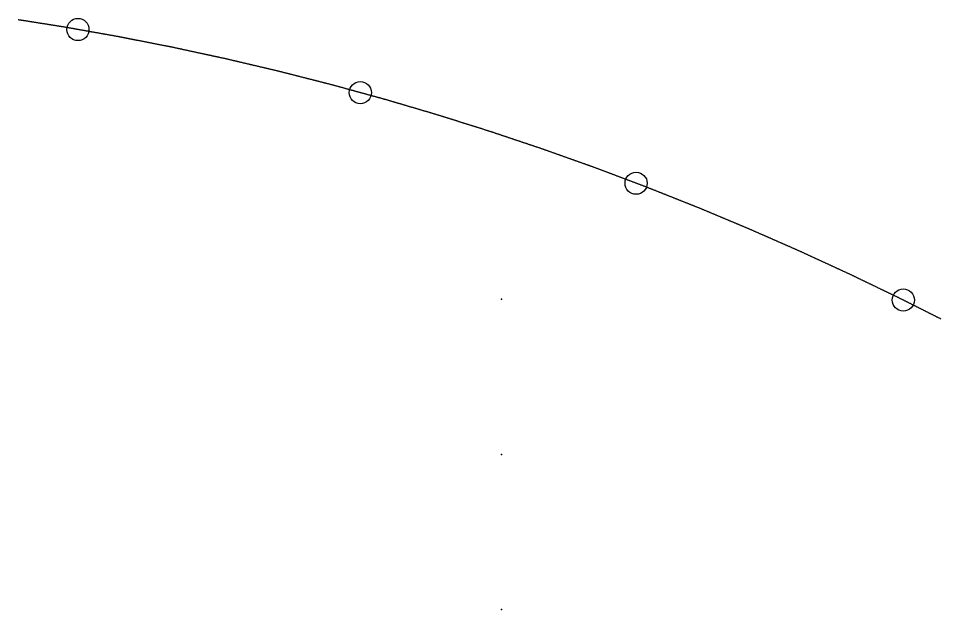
# Model space of a CAD drawing. Extents: x 1 to 322, y 1 to 270.
# Drawn here: x 161.85 to 182.64, y 23.79 to 37.12 of the extents above; entities that cross this region are included whole.
import ezdxf

# ---------------------------------------------------------------- set-up
doc = ezdxf.new("R2010")
doc.units = 0
doc.layers.get('0').update_dxf_attribs({"linetype": 'CONTINUOUS'})
doc.layers.add('DRILLING', color=3, linetype='CONTINUOUS')
doc.layers.add('RIB_INDICATION', color=1, linetype='CONTINUOUS')

# ---------------------------------------------------------------- blocks, each defined once
blk = doc.blocks.new('*U138')
at = {"layer": 'DRILLING'}
blk.add_point((0, 0), dxfattribs=at)
blk = doc.blocks.new('*U139')
at = {"layer": 'DRILLING', "color": 0, "linetype": 'BYBLOCK'}
for p in [(0, 0), (3.5, 0), (7, 0)]:
    blk.add_blockref('*U138', p, dxfattribs=at)

msp = doc.modelspace()

# ---------------------------------------------------------------- linework, layer by layer
msp.add_polyline3d([(182.649, 30.336, 0), (182.637, 30.3419, 0), (182.625, 30.3478, 0), (182.613, 30.3537, 0), (182.602, 30.3596, 0), (182.59, 30.3655, 0), (182.578, 30.3715, 0), (182.566, 30.3774, 0), (182.555, 30.3833, 0), (182.543, 30.3892, 0), (182.531, 30.3951, 0), (182.52, 30.401, 0), (182.508, 30.4069, 0), (182.496, 30.4129, 0), (182.484, 30.4188, 0), (182.473, 30.4247, 0), (182.461, 30.4306, 0), (182.449, 30.4365, 0), (182.437, 30.4424, 0), (182.426, 30.4483, 0), (182.414, 30.4543, 0), (182.402, 30.4602, 0), (182.39, 30.4661, 0), (182.379, 30.472, 0), (182.367, 30.4779, 0), (182.355, 30.4838, 0), (182.344, 30.4897, 0), (182.332, 30.4957, 0), (182.32, 30.5016, 0), (182.308, 30.5075, 0), (182.297, 30.5134, 0), (182.285, 30.5193, 0), (182.273, 30.5252, 0), (182.261, 30.5311, 0), (182.25, 30.5371, 0), (182.238, 30.543, 0), (182.226, 30.5489, 0), (182.214, 30.5548, 0), (182.203, 30.5607, 0), (182.191, 30.5666, 0), (182.179, 30.5726, 0), (182.168, 30.5785, 0), (182.156, 30.5844, 0), (182.144, 30.5903, 0), (182.132, 30.5962, 0), (182.121, 30.6021, 0), (182.109, 30.608, 0), (182.097, 30.614, 0), (182.085, 30.6199, 0), (182.074, 30.6258, 0), (182.062, 30.6317, 0), (182.05, 30.6376, 0), (182.039, 30.6435, 0), (182.027, 30.6494, 0), (182.015, 30.6554, 0), (182.003, 30.6613, 0), (181.992, 30.6672, 0), (181.98, 30.6731, 0), (181.968, 30.679, 0), (181.956, 30.6849, 0), (181.945, 30.6908, 0), (181.933, 30.6968, 0), (181.921, 30.7027, 0), (181.909, 30.7086, 0), (181.898, 30.7145, 0), (181.886, 30.7204, 0), (181.874, 30.7263, 0), (181.863, 30.7322, 0), (181.851, 30.7382, 0), (181.839, 30.7441, 0), (181.827, 30.75, 0), (181.816, 30.7559, 0), (181.804, 30.7618, 0), (181.792, 30.7677, 0), (181.78, 30.7737, 0), (181.769, 30.7796, 0), (181.757, 30.7855, 0), (181.745, 30.7912, 0), (181.733, 30.7968, 0), (181.722, 30.8025, 0), (181.71, 30.8082, 0), (181.698, 30.8139, 0), (181.686, 30.8196, 0), (181.674, 30.8253, 0), (181.663, 30.831, 0), (181.651, 30.8366, 0), (181.639, 30.8423, 0), (181.627, 30.848, 0), (181.616, 30.8537, 0), (181.604, 30.8594, 0), (181.592, 30.8651, 0), (181.58, 30.8707, 0), (181.568, 30.8764, 0), (181.557, 30.8821, 0), (181.545, 30.8878, 0), (181.533, 30.8935, 0), (181.521, 30.8992, 0), (181.51, 30.9048, 0), (181.498, 30.9105, 0), (181.486, 30.9162, 0), (181.474, 30.9219, 0), (181.462, 30.9276, 0), (181.451, 30.9333, 0), (181.439, 30.9389, 0), (181.427, 30.9446, 0), (181.415, 30.9503, 0), (181.403, 30.956, 0), (181.392, 30.9617, 0), (181.38, 30.9674, 0), (181.368, 30.9731, 0), (181.356, 30.9787, 0), (181.345, 30.9844, 0), (181.333, 30.9901, 0), (181.321, 30.9958, 0), (181.309, 31.0015, 0), (181.297, 31.0072, 0), (181.286, 31.0128, 0), (181.274, 31.0185, 0), (181.262, 31.0242, 0), (181.25, 31.0299, 0), (181.239, 31.0356, 0), (181.227, 31.0413, 0), (181.215, 31.0469, 0), (181.203, 31.0526, 0), (181.191, 31.0583, 0), (181.18, 31.064, 0), (181.168, 31.0697, 0), (181.156, 31.0754, 0), (181.144, 31.0811, 0), (181.132, 31.0867, 0), (181.121, 31.0924, 0), (181.109, 31.0981, 0), (181.097, 31.1038, 0), (181.085, 31.1095, 0), (181.074, 31.1152, 0), (181.062, 31.1208, 0), (181.05, 31.1265, 0), (181.038, 31.1322, 0), (181.026, 31.1379, 0), (181.015, 31.1436, 0), (181.003, 31.1493, 0), (180.991, 31.1549, 0), (180.979, 31.1606, 0), (180.968, 31.1663, 0), (180.956, 31.172, 0), (180.944, 31.1777, 0), (180.932, 31.1834, 0), (180.92, 31.189, 0), (180.909, 31.1947, 0), (180.897, 31.2004, 0), (180.885, 31.2061, 0), (180.873, 31.2118, 0), (180.861, 31.2175, 0), (180.85, 31.2232, 0), (180.838, 31.2288, 0), (180.826, 31.2345, 0), (180.814, 31.2402, 0), (180.803, 31.2459, 0), (180.791, 31.2516, 0), (180.779, 31.2573, 0), (180.767, 31.2629, 0), (180.755, 31.2686, 0), (180.744, 31.2743, 0), (180.732, 31.28, 0), (180.72, 31.2857, 0), (180.708, 31.2914, 0), (180.697, 31.297, 0), (180.685, 31.3027, 0), (180.673, 31.3084, 0), (180.661, 31.3141, 0), (180.649, 31.3198, 0), (180.638, 31.3255, 0), (180.626, 31.3312, 0), (180.614, 31.3368, 0), (180.602, 31.3423, 0), (180.59, 31.3477, 0), (180.579, 31.3532, 0), (180.567, 31.3586, 0), (180.555, 31.3641, 0), (180.543, 31.3695, 0), (180.531, 31.375, 0), (180.519, 31.3805, 0), (180.508, 31.3859, 0), (180.496, 31.3914, 0), (180.484, 31.3968, 0), (180.472, 31.4023, 0), (180.46, 31.4077, 0), (180.448, 31.4132, 0), (180.437, 31.4186, 0), (180.425, 31.4241, 0), (180.413, 31.4295, 0), (180.401, 31.435, 0), (180.389, 31.4404, 0), (180.377, 31.4459, 0), (180.366, 31.4513, 0), (180.354, 31.4568, 0), (180.342, 31.4623, 0), (180.33, 31.4677, 0), (180.318, 31.4732, 0), (180.306, 31.4786, 0), (180.295, 31.4841, 0), (180.283, 31.4895, 0), (180.271, 31.495, 0), (180.259, 31.5004, 0), (180.247, 31.5059, 0), (180.235, 31.5113, 0), (180.224, 31.5168, 0), (180.212, 31.5222, 0), (180.2, 31.5277, 0), (180.188, 31.5332, 0), (180.176, 31.5386, 0), (180.164, 31.5441, 0), (180.153, 31.5495, 0), (180.141, 31.555, 0), (180.129, 31.5604, 0), (180.117, 31.5659, 0), (180.105, 31.5713, 0), (180.093, 31.5768, 0), (180.082, 31.5822, 0), (180.07, 31.5877, 0), (180.058, 31.5931, 0), (180.046, 31.5986, 0), (180.034, 31.604, 0), (180.022, 31.6095, 0), (180.011, 31.615, 0), (179.999, 31.6204, 0), (179.987, 31.6259, 0), (179.975, 31.6313, 0), (179.963, 31.6368, 0), (179.951, 31.6422, 0), (179.94, 31.6477, 0), (179.928, 31.6531, 0), (179.916, 31.6586, 0), (179.904, 31.664, 0), (179.892, 31.6695, 0), (179.88, 31.6749, 0), (179.869, 31.6804, 0), (179.857, 31.6858, 0), (179.845, 31.6913, 0), (179.833, 31.6968, 0), (179.821, 31.7022, 0), (179.809, 31.7077, 0), (179.798, 31.7131, 0), (179.786, 31.7186, 0), (179.774, 31.724, 0), (179.762, 31.7295, 0), (179.75, 31.7349, 0), (179.738, 31.7404, 0), (179.727, 31.7458, 0), (179.715, 31.7513, 0), (179.703, 31.7567, 0), (179.691, 31.7622, 0), (179.679, 31.7677, 0), (179.667, 31.7731, 0), (179.656, 31.7786, 0), (179.644, 31.784, 0), (179.632, 31.7895, 0), (179.62, 31.7949, 0), (179.608, 31.8004, 0), (179.596, 31.8058, 0), (179.585, 31.8113, 0), (179.573, 31.8167, 0), (179.561, 31.8222, 0), (179.549, 31.8276, 0), (179.537, 31.8331, 0), (179.525, 31.8385, 0), (179.514, 31.844, 0), (179.502, 31.8495, 0), (179.49, 31.8549, 0), (179.478, 31.8604, 0), (179.466, 31.8658, 0), (179.454, 31.871, 0), (179.442, 31.8762, 0), (179.431, 31.8815, 0), (179.419, 31.8867, 0), (179.407, 31.8919, 0), (179.395, 31.8971, 0), (179.383, 31.9024, 0), (179.371, 31.9076, 0), (179.359, 31.9128, 0), (179.347, 31.918, 0), (179.336, 31.9232, 0), (179.324, 31.9285, 0), (179.312, 31.9337, 0), (179.3, 31.9389, 0), (179.288, 31.9441, 0), (179.276, 31.9494, 0), (179.264, 31.9546, 0), (179.252, 31.9598, 0), (179.24, 31.965, 0), (179.229, 31.9703, 0), (179.217, 31.9755, 0), (179.205, 31.9807, 0), (179.193, 31.9859, 0), (179.181, 31.9911, 0), (179.169, 31.9964, 0), (179.157, 32.0016, 0), (179.145, 32.0068, 0), (179.134, 32.012, 0), (179.122, 32.0173, 0), (179.11, 32.0225, 0), (179.098, 32.0277, 0), (179.086, 32.0329, 0), (179.074, 32.0381, 0), (179.062, 32.0434, 0), (179.05, 32.0486, 0), (179.038, 32.0538, 0), (179.027, 32.059, 0), (179.015, 32.0643, 0), (179.003, 32.0695, 0), (178.991, 32.0747, 0), (178.979, 32.0799, 0), (178.967, 32.0852, 0), (178.955, 32.0904, 0), (178.943, 32.0956, 0), (178.932, 32.1008, 0), (178.92, 32.106, 0), (178.908, 32.1113, 0), (178.896, 32.1165, 0), (178.884, 32.1217, 0), (178.872, 32.1269, 0), (178.86, 32.1322, 0), (178.848, 32.1374, 0), (178.836, 32.1426, 0), (178.825, 32.1478, 0), (178.813, 32.1531, 0), (178.801, 32.1583, 0), (178.789, 32.1635, 0), (178.777, 32.1687, 0), (178.765, 32.1739, 0), (178.753, 32.1792, 0), (178.741, 32.1844, 0), (178.73, 32.1896, 0), (178.718, 32.1948, 0), (178.706, 32.2001, 0), (178.694, 32.2053, 0), (178.682, 32.2105, 0), (178.67, 32.2157, 0), (178.658, 32.2209, 0), (178.646, 32.2262, 0), (178.634, 32.2314, 0), (178.623, 32.2366, 0), (178.611, 32.2418, 0), (178.599, 32.2471, 0), (178.587, 32.2523, 0), (178.575, 32.2575, 0), (178.563, 32.2627, 0), (178.551, 32.268, 0), (178.539, 32.2732, 0), (178.527, 32.2784, 0), (178.516, 32.2836, 0), (178.504, 32.2888, 0), (178.492, 32.2941, 0), (178.48, 32.2993, 0), (178.468, 32.3045, 0), (178.456, 32.3097, 0), (178.444, 32.315, 0), (178.432, 32.3202, 0), (178.421, 32.3254, 0), (178.409, 32.3306, 0), (178.397, 32.3359, 0), (178.385, 32.3411, 0), (178.373, 32.3463, 0), (178.361, 32.3515, 0), (178.349, 32.3567, 0), (178.337, 32.362, 0), (178.325, 32.3672, 0), (178.314, 32.3724, 0), (178.302, 32.3774, 0), (178.29, 32.3824, 0), (178.278, 32.3874, 0), (178.266, 32.3924, 0), (178.254, 32.3973, 0), (178.242, 32.4023, 0), (178.23, 32.4073, 0), (178.218, 32.4123, 0), (178.206, 32.4173, 0), (178.194, 32.4223, 0), (178.182, 32.4273, 0), (178.17, 32.4323, 0), (178.158, 32.4373, 0), (178.147, 32.4423, 0), (178.135, 32.4473, 0), (178.123, 32.4523, 0), (178.111, 32.4573, 0), (178.099, 32.4622, 0), (178.087, 32.4672, 0), (178.075, 32.4722, 0), (178.063, 32.4772, 0), (178.051, 32.4822, 0), (178.039, 32.4872, 0), (178.027, 32.4922, 0), (178.015, 32.4972, 0), (178.003, 32.5022, 0), (177.991, 32.5072, 0), (177.979, 32.5122, 0), (177.968, 32.5172, 0), (177.956, 32.5222, 0), (177.944, 32.5271, 0), (177.932, 32.5321, 0), (177.92, 32.5371, 0), (177.908, 32.5421, 0), (177.896, 32.5471, 0), (177.884, 32.5521, 0), (177.872, 32.5571, 0), (177.86, 32.5621, 0), (177.848, 32.5671, 0), (177.836, 32.5721, 0), (177.824, 32.5771, 0), (177.812, 32.5821, 0), (177.8, 32.5871, 0), (177.789, 32.592, 0), (177.777, 32.597, 0), (177.765, 32.602, 0), (177.753, 32.607, 0), (177.741, 32.612, 0), (177.729, 32.617, 0), (177.717, 32.622, 0), (177.705, 32.627, 0), (177.693, 32.632, 0), (177.681, 32.637, 0), (177.669, 32.642, 0), (177.657, 32.647, 0), (177.645, 32.652, 0), (177.633, 32.6569, 0), (177.621, 32.6619, 0), (177.61, 32.6669, 0), (177.598, 32.6719, 0), (177.586, 32.6769, 0), (177.574, 32.6819, 0), (177.562, 32.6869, 0), (177.55, 32.6919, 0), (177.538, 32.6969, 0), (177.526, 32.7019, 0), (177.514, 32.7069, 0), (177.502, 32.7119, 0), (177.49, 32.7169, 0), (177.478, 32.7218, 0), (177.466, 32.7268, 0), (177.454, 32.7318, 0), (177.442, 32.7368, 0), (177.43, 32.7418, 0), (177.419, 32.7468, 0), (177.407, 32.7518, 0), (177.395, 32.7568, 0), (177.383, 32.7618, 0), (177.371, 32.7668, 0), (177.359, 32.7718, 0), (177.347, 32.7768, 0), (177.335, 32.7818, 0), (177.323, 32.7867, 0), (177.311, 32.7917, 0), (177.299, 32.7967, 0), (177.287, 32.8017, 0), (177.275, 32.8067, 0), (177.263, 32.8117, 0), (177.251, 32.8167, 0), (177.24, 32.8217, 0), (177.228, 32.8267, 0), (177.216, 32.8317, 0), (177.204, 32.8367, 0), (177.192, 32.8417, 0), (177.18, 32.8467, 0), (177.168, 32.8516, 0), (177.156, 32.8566, 0), (177.144, 32.8614, 0), (177.132, 32.8661, 0), (177.12, 32.8709, 0), (177.108, 32.8756, 0), (177.096, 32.8804, 0), (177.084, 32.8852, 0), (177.072, 32.8899, 0), (177.06, 32.8947, 0), (177.048, 32.8995, 0), (177.036, 32.9042, 0), (177.024, 32.909, 0), (177.012, 32.9137, 0), (177, 32.9185, 0), (176.988, 32.9233, 0), (176.976, 32.928, 0), (176.964, 32.9328, 0), (176.952, 32.9375, 0), (176.94, 32.9423, 0), (176.928, 32.9471, 0), (176.916, 32.9518, 0), (176.904, 32.9566, 0), (176.892, 32.9614, 0), (176.88, 32.9661, 0), (176.868, 32.9709, 0), (176.856, 32.9756, 0), (176.844, 32.9804, 0), (176.832, 32.9852, 0), (176.82, 32.9899, 0), (176.808, 32.9947, 0), (176.797, 32.9994, 0), (176.785, 33.0042, 0), (176.773, 33.009, 0), (176.761, 33.0137, 0), (176.749, 33.0185, 0), (176.737, 33.0233, 0), (176.725, 33.028, 0), (176.713, 33.0328, 0), (176.701, 33.0375, 0), (176.689, 33.0423, 0), (176.677, 33.0471, 0), (176.665, 33.0518, 0), (176.653, 33.0566, 0), (176.641, 33.0614, 0), (176.629, 33.0661, 0), (176.617, 33.0709, 0), (176.605, 33.0756, 0), (176.593, 33.0804, 0), (176.581, 33.0852, 0), (176.569, 33.0899, 0), (176.557, 33.0947, 0), (176.545, 33.0994, 0), (176.533, 33.1042, 0), (176.521, 33.109, 0), (176.509, 33.1137, 0), (176.497, 33.1185, 0), (176.485, 33.1233, 0), (176.473, 33.128, 0), (176.461, 33.1328, 0), (176.449, 33.1375, 0), (176.437, 33.1423, 0), (176.425, 33.1471, 0), (176.413, 33.1518, 0), (176.401, 33.1566, 0), (176.389, 33.1613, 0), (176.377, 33.1661, 0), (176.365, 33.1709, 0), (176.353, 33.1756, 0), (176.341, 33.1804, 0), (176.329, 33.1852, 0), (176.317, 33.1899, 0), (176.305, 33.1947, 0), (176.293, 33.1994, 0), (176.281, 33.2042, 0), (176.269, 33.209, 0), (176.257, 33.2137, 0), (176.245, 33.2185, 0), (176.233, 33.2232, 0), (176.221, 33.228, 0), (176.209, 33.2328, 0), (176.197, 33.2375, 0), (176.185, 33.2423, 0), (176.173, 33.2471, 0), (176.161, 33.2518, 0), (176.149, 33.2566, 0), (176.137, 33.2613, 0), (176.125, 33.2661, 0), (176.113, 33.2709, 0), (176.101, 33.2756, 0), (176.089, 33.2804, 0), (176.077, 33.2851, 0), (176.065, 33.2899, 0), (176.053, 33.2947, 0), (176.042, 33.2994, 0), (176.03, 33.3042, 0), (176.018, 33.309, 0), (176.006, 33.3137, 0), (175.994, 33.3184, 0), (175.982, 33.323, 0), (175.969, 33.3275, 0), (175.957, 33.332, 0), (175.945, 33.3366, 0), (175.933, 33.3411, 0), (175.921, 33.3456, 0), (175.909, 33.3502, 0), (175.897, 33.3547, 0), (175.885, 33.3592, 0), (175.873, 33.3637, 0), (175.861, 33.3683, 0), (175.849, 33.3728, 0), (175.837, 33.3773, 0), (175.825, 33.3819, 0), (175.813, 33.3864, 0), (175.801, 33.3909, 0), (175.789, 33.3955, 0), (175.777, 33.4, 0), (175.765, 33.4045, 0), (175.753, 33.4091, 0), (175.741, 33.4136, 0), (175.729, 33.4181, 0), (175.717, 33.4226, 0), (175.705, 33.4272, 0), (175.693, 33.4317, 0), (175.681, 33.4362, 0), (175.669, 33.4408, 0), (175.657, 33.4453, 0), (175.645, 33.4498, 0), (175.633, 33.4544, 0), (175.621, 33.4589, 0), (175.608, 33.4634, 0), (175.596, 33.468, 0), (175.584, 33.4725, 0), (175.572, 33.477, 0), (175.56, 33.4816, 0), (175.548, 33.4861, 0), (175.536, 33.4906, 0), (175.524, 33.4951, 0), (175.512, 33.4997, 0), (175.5, 33.5042, 0), (175.488, 33.5087, 0), (175.476, 33.5133, 0), (175.464, 33.5178, 0), (175.452, 33.5223, 0), (175.44, 33.5269, 0), (175.428, 33.5314, 0), (175.416, 33.5359, 0), (175.404, 33.5405, 0), (175.392, 33.545, 0), (175.38, 33.5495, 0), (175.368, 33.5541, 0), (175.356, 33.5586, 0), (175.344, 33.5631, 0), (175.332, 33.5676, 0), (175.32, 33.5722, 0), (175.308, 33.5767, 0), (175.296, 33.5812, 0), (175.284, 33.5858, 0), (175.272, 33.5903, 0), (175.259, 33.5948, 0), (175.247, 33.5994, 0), (175.235, 33.6039, 0), (175.223, 33.6084, 0), (175.211, 33.613, 0), (175.199, 33.6175, 0), (175.187, 33.622, 0), (175.175, 33.6265, 0), (175.163, 33.6311, 0), (175.151, 33.6356, 0), (175.139, 33.6401, 0), (175.127, 33.6447, 0), (175.115, 33.6492, 0), (175.103, 33.6537, 0), (175.091, 33.6583, 0), (175.079, 33.6628, 0), (175.067, 33.6673, 0), (175.055, 33.6719, 0), (175.043, 33.6764, 0), (175.031, 33.6809, 0), (175.019, 33.6855, 0), (175.007, 33.69, 0), (174.995, 33.6945, 0), (174.983, 33.699, 0), (174.971, 33.7036, 0), (174.959, 33.7081, 0), (174.947, 33.7126, 0), (174.935, 33.7172, 0), (174.923, 33.7217, 0), (174.91, 33.7262, 0), (174.898, 33.7308, 0), (174.886, 33.7353, 0), (174.874, 33.7398, 0), (174.862, 33.7444, 0), (174.85, 33.7489, 0), (174.838, 33.7534, 0), (174.826, 33.7579, 0), (174.814, 33.7622, 0), (174.802, 33.7665, 0), (174.79, 33.7708, 0), (174.778, 33.7751, 0), (174.766, 33.7794, 0), (174.754, 33.7837, 0), (174.742, 33.788, 0), (174.73, 33.7923, 0), (174.717, 33.7966, 0), (174.705, 33.8009, 0), (174.693, 33.8052, 0), (174.681, 33.8095, 0), (174.669, 33.8138, 0), (174.657, 33.8181, 0), (174.645, 33.8224, 0), (174.633, 33.8267, 0), (174.621, 33.831, 0), (174.609, 33.8353, 0), (174.597, 33.8396, 0), (174.585, 33.8439, 0), (174.572, 33.8482, 0), (174.56, 33.8525, 0), (174.548, 33.8568, 0), (174.536, 33.8611, 0), (174.524, 33.8654, 0), (174.512, 33.8697, 0), (174.5, 33.874, 0), (174.488, 33.8783, 0), (174.476, 33.8826, 0), (174.464, 33.8869, 0), (174.452, 33.8912, 0), (174.44, 33.8955, 0), (174.427, 33.8998, 0), (174.415, 33.9041, 0), (174.403, 33.9084, 0), (174.391, 33.9127, 0), (174.379, 33.917, 0), (174.367, 33.9213, 0), (174.355, 33.9256, 0), (174.343, 33.9299, 0), (174.331, 33.9342, 0), (174.319, 33.9385, 0), (174.307, 33.9428, 0), (174.294, 33.9471, 0), (174.282, 33.9514, 0), (174.27, 33.9557, 0), (174.258, 33.96, 0), (174.246, 33.9643, 0), (174.234, 33.9686, 0), (174.222, 33.9729, 0), (174.21, 33.9772, 0), (174.198, 33.9815, 0), (174.186, 33.9858, 0), (174.174, 33.9901, 0), (174.162, 33.9944, 0), (174.149, 33.9987, 0), (174.137, 34.003, 0), (174.125, 34.0073, 0), (174.113, 34.0116, 0), (174.101, 34.0159, 0), (174.089, 34.0202, 0), (174.077, 34.0245, 0), (174.065, 34.0288, 0), (174.053, 34.0331, 0), (174.041, 34.0374, 0), (174.029, 34.0417, 0), (174.017, 34.046, 0), (174.004, 34.0503, 0), (173.992, 34.0546, 0), (173.98, 34.0589, 0), (173.968, 34.0632, 0), (173.956, 34.0675, 0), (173.944, 34.0718, 0), (173.932, 34.0761, 0), (173.92, 34.0804, 0), (173.908, 34.0847, 0), (173.896, 34.089, 0), (173.884, 34.0933, 0), (173.872, 34.0976, 0), (173.859, 34.1019, 0), (173.847, 34.1062, 0), (173.835, 34.1105, 0), (173.823, 34.1148, 0), (173.811, 34.1191, 0), (173.799, 34.1234, 0), (173.787, 34.1277, 0), (173.775, 34.132, 0), (173.763, 34.1363, 0), (173.751, 34.1406, 0), (173.739, 34.1449, 0), (173.727, 34.1492, 0), (173.714, 34.1535, 0), (173.702, 34.1578, 0), (173.69, 34.1621, 0), (173.678, 34.1664, 0), (173.666, 34.1707, 0), (173.654, 34.175, 0), (173.642, 34.179, 0), (173.63, 34.1831, 0), (173.618, 34.1872, 0), (173.605, 34.1913, 0), (173.593, 34.1953, 0), (173.581, 34.1994, 0), (173.569, 34.2035, 0), (173.557, 34.2075, 0), (173.545, 34.2116, 0), (173.533, 34.2157, 0), (173.521, 34.2197, 0), (173.508, 34.2238, 0), (173.496, 34.2279, 0), (173.484, 34.232, 0), (173.472, 34.236, 0), (173.46, 34.2401, 0), (173.448, 34.2442, 0), (173.436, 34.2482, 0), (173.423, 34.2523, 0), (173.411, 34.2564, 0), (173.399, 34.2604, 0), (173.387, 34.2645, 0), (173.375, 34.2686, 0), (173.363, 34.2727, 0), (173.351, 34.2767, 0), (173.338, 34.2808, 0), (173.326, 34.2849, 0), (173.314, 34.2889, 0), (173.302, 34.293, 0), (173.29, 34.2971, 0), (173.278, 34.3011, 0), (173.266, 34.3052, 0), (173.254, 34.3093, 0), (173.241, 34.3134, 0), (173.229, 34.3174, 0), (173.217, 34.3215, 0), (173.205, 34.3256, 0), (173.193, 34.3296, 0), (173.181, 34.3337, 0), (173.169, 34.3378, 0), (173.156, 34.3418, 0), (173.144, 34.3459, 0), (173.132, 34.35, 0), (173.12, 34.3541, 0), (173.108, 34.3581, 0), (173.096, 34.3622, 0), (173.084, 34.3663, 0), (173.072, 34.3703, 0), (173.059, 34.3744, 0), (173.047, 34.3785, 0), (173.035, 34.3825, 0), (173.023, 34.3866, 0), (173.011, 34.3907, 0), (172.999, 34.3947, 0), (172.987, 34.3988, 0), (172.974, 34.4029, 0), (172.962, 34.407, 0), (172.95, 34.411, 0), (172.938, 34.4151, 0), (172.926, 34.4192, 0), (172.914, 34.4232, 0), (172.902, 34.4273, 0), (172.889, 34.4314, 0), (172.877, 34.4354, 0), (172.865, 34.4395, 0), (172.853, 34.4436, 0), (172.841, 34.4477, 0), (172.829, 34.4517, 0), (172.817, 34.4558, 0), (172.805, 34.4599, 0), (172.792, 34.4639, 0), (172.78, 34.468, 0), (172.768, 34.4721, 0), (172.756, 34.4761, 0), (172.744, 34.4802, 0), (172.732, 34.4843, 0), (172.72, 34.4884, 0), (172.707, 34.4924, 0), (172.695, 34.4965, 0), (172.683, 34.5006, 0), (172.671, 34.5046, 0), (172.659, 34.5087, 0), (172.647, 34.5128, 0), (172.635, 34.5168, 0), (172.623, 34.5209, 0), (172.61, 34.525, 0), (172.598, 34.5291, 0), (172.586, 34.5331, 0), (172.574, 34.5372, 0), (172.562, 34.5413, 0), (172.55, 34.5453, 0), (172.538, 34.5494, 0), (172.525, 34.5535, 0), (172.513, 34.5575, 0), (172.501, 34.5616, 0), (172.489, 34.5657, 0), (172.477, 34.5697, 0), (172.465, 34.5735, 0), (172.452, 34.5774, 0), (172.44, 34.5812, 0), (172.428, 34.585, 0), (172.416, 34.5889, 0), (172.404, 34.5927, 0), (172.392, 34.5966, 0), (172.379, 34.6004, 0), (172.367, 34.6042, 0), (172.355, 34.6081, 0), (172.343, 34.6119, 0), (172.331, 34.6158, 0), (172.318, 34.6196, 0), (172.306, 34.6234, 0), (172.294, 34.6273, 0), (172.282, 34.6311, 0), (172.27, 34.6349, 0), (172.258, 34.6388, 0), (172.245, 34.6426, 0), (172.233, 34.6465, 0), (172.221, 34.6503, 0), (172.209, 34.6541, 0), (172.197, 34.658, 0), (172.184, 34.6618, 0), (172.172, 34.6657, 0), (172.16, 34.6695, 0), (172.148, 34.6733, 0), (172.136, 34.6772, 0), (172.123, 34.681, 0), (172.111, 34.6849, 0), (172.099, 34.6887, 0), (172.087, 34.6925, 0), (172.075, 34.6964, 0), (172.063, 34.7002, 0), (172.05, 34.7041, 0), (172.038, 34.7079, 0), (172.026, 34.7117, 0), (172.014, 34.7156, 0), (172.002, 34.7194, 0), (171.989, 34.7233, 0), (171.977, 34.7271, 0), (171.965, 34.7309, 0), (171.953, 34.7348, 0), (171.941, 34.7386, 0), (171.929, 34.7424, 0), (171.916, 34.7463, 0), (171.904, 34.7501, 0), (171.892, 34.754, 0), (171.88, 34.7578, 0), (171.868, 34.7616, 0), (171.855, 34.7655, 0), (171.843, 34.7693, 0), (171.831, 34.7732, 0), (171.819, 34.777, 0), (171.807, 34.7808, 0), (171.794, 34.7847, 0), (171.782, 34.7885, 0), (171.77, 34.7924, 0), (171.758, 34.7962, 0), (171.746, 34.8, 0), (171.734, 34.8039, 0), (171.721, 34.8077, 0), (171.709, 34.8116, 0), (171.697, 34.8154, 0), (171.685, 34.8192, 0), (171.673, 34.8231, 0), (171.66, 34.8269, 0), (171.648, 34.8308, 0), (171.636, 34.8346, 0), (171.624, 34.8384, 0), (171.612, 34.8423, 0), (171.6, 34.8461, 0), (171.587, 34.8499, 0), (171.575, 34.8538, 0), (171.563, 34.8576, 0), (171.551, 34.8615, 0), (171.539, 34.8653, 0), (171.526, 34.8691, 0), (171.514, 34.873, 0), (171.502, 34.8768, 0), (171.49, 34.8807, 0), (171.478, 34.8845, 0), (171.465, 34.8883, 0), (171.453, 34.8922, 0), (171.441, 34.896, 0), (171.429, 34.8999, 0), (171.417, 34.9037, 0), (171.405, 34.9075, 0), (171.392, 34.9114, 0), (171.38, 34.9152, 0), (171.368, 34.9191, 0), (171.356, 34.9229, 0), (171.344, 34.9267, 0), (171.331, 34.9306, 0), (171.319, 34.9344, 0), (171.307, 34.9382, 0), (171.295, 34.942, 0), (171.283, 34.9456, 0), (171.27, 34.9492, 0), (171.258, 34.9528, 0), (171.246, 34.9564, 0), (171.234, 34.9601, 0), (171.221, 34.9637, 0), (171.209, 34.9673, 0), (171.197, 34.9709, 0), (171.185, 34.9745, 0), (171.172, 34.9781, 0), (171.16, 34.9817, 0), (171.148, 34.9853, 0), (171.136, 34.9889, 0), (171.124, 34.9925, 0), (171.111, 34.9961, 0), (171.099, 34.9997, 0), (171.087, 35.0034, 0), (171.075, 35.007, 0), (171.062, 35.0106, 0), (171.05, 35.0142, 0), (171.038, 35.0178, 0), (171.026, 35.0214, 0), (171.013, 35.025, 0), (171.001, 35.0286, 0), (170.989, 35.0322, 0), (170.977, 35.0358, 0), (170.964, 35.0394, 0), (170.952, 35.0431, 0), (170.94, 35.0467, 0), (170.928, 35.0503, 0), (170.916, 35.0539, 0), (170.903, 35.0575, 0), (170.891, 35.0611, 0), (170.879, 35.0647, 0), (170.867, 35.0683, 0), (170.854, 35.0719, 0), (170.842, 35.0755, 0), (170.83, 35.0791, 0), (170.818, 35.0827, 0), (170.805, 35.0864, 0), (170.793, 35.09, 0), (170.781, 35.0936, 0), (170.769, 35.0972, 0), (170.756, 35.1008, 0), (170.744, 35.1044, 0), (170.732, 35.108, 0), (170.72, 35.1116, 0), (170.708, 35.1152, 0), (170.695, 35.1188, 0), (170.683, 35.1224, 0), (170.671, 35.1261, 0), (170.659, 35.1297, 0), (170.646, 35.1333, 0), (170.634, 35.1369, 0), (170.622, 35.1405, 0), (170.61, 35.1441, 0), (170.597, 35.1477, 0), (170.585, 35.1513, 0), (170.573, 35.1549, 0), (170.561, 35.1585, 0), (170.548, 35.1621, 0), (170.536, 35.1657, 0), (170.524, 35.1694, 0), (170.512, 35.173, 0), (170.5, 35.1766, 0), (170.487, 35.1802, 0), (170.475, 35.1838, 0), (170.463, 35.1874, 0), (170.451, 35.191, 0), (170.438, 35.1946, 0), (170.426, 35.1982, 0), (170.414, 35.2018, 0), (170.402, 35.2054, 0), (170.389, 35.209, 0), (170.377, 35.2127, 0), (170.365, 35.2163, 0), (170.353, 35.2199, 0), (170.34, 35.2235, 0), (170.328, 35.2271, 0), (170.316, 35.2307, 0), (170.304, 35.2343, 0), (170.292, 35.2379, 0), (170.279, 35.2415, 0), (170.267, 35.2451, 0), (170.255, 35.2487, 0), (170.243, 35.2524, 0), (170.23, 35.256, 0), (170.218, 35.2596, 0), (170.206, 35.2632, 0), (170.194, 35.2668, 0), (170.181, 35.2704, 0), (170.169, 35.274, 0), (170.157, 35.2776, 0), (170.145, 35.2812, 0), (170.132, 35.2848, 0), (170.12, 35.2884, 0), (170.108, 35.292, 0), (170.096, 35.2953, 0), (170.083, 35.2987, 0), (170.071, 35.3021, 0), (170.059, 35.3055, 0), (170.047, 35.3089, 0), (170.034, 35.3122, 0), (170.022, 35.3156, 0), (170.01, 35.319, 0), (169.997, 35.3224, 0), (169.985, 35.3257, 0), (169.973, 35.3291, 0), (169.961, 35.3325, 0), (169.948, 35.3359, 0), (169.936, 35.3393, 0), (169.924, 35.3426, 0), (169.911, 35.346, 0), (169.899, 35.3494, 0), (169.887, 35.3528, 0), (169.875, 35.3561, 0), (169.862, 35.3595, 0), (169.85, 35.3629, 0), (169.838, 35.3663, 0), (169.825, 35.3697, 0), (169.813, 35.373, 0), (169.801, 35.3764, 0), (169.789, 35.3798, 0), (169.776, 35.3832, 0), (169.764, 35.3865, 0), (169.752, 35.3899, 0), (169.739, 35.3933, 0), (169.727, 35.3967, 0), (169.715, 35.4001, 0), (169.703, 35.4034, 0), (169.69, 35.4068, 0), (169.678, 35.4102, 0), (169.666, 35.4136, 0), (169.653, 35.4169, 0), (169.641, 35.4203, 0), (169.629, 35.4237, 0), (169.616, 35.4271, 0), (169.604, 35.4305, 0), (169.592, 35.4338, 0), (169.58, 35.4372, 0), (169.567, 35.4406, 0), (169.555, 35.444, 0), (169.543, 35.4473, 0), (169.53, 35.4507, 0), (169.518, 35.4541, 0), (169.506, 35.4575, 0), (169.494, 35.4609, 0), (169.481, 35.4642, 0), (169.469, 35.4676, 0), (169.457, 35.471, 0), (169.444, 35.4744, 0), (169.432, 35.4778, 0), (169.42, 35.4811, 0), (169.408, 35.4845, 0), (169.395, 35.4879, 0), (169.383, 35.4913, 0), (169.371, 35.4946, 0), (169.358, 35.498, 0), (169.346, 35.5014, 0), (169.334, 35.5048, 0), (169.322, 35.5082, 0), (169.309, 35.5115, 0), (169.297, 35.5149, 0), (169.285, 35.5183, 0), (169.272, 35.5217, 0), (169.26, 35.525, 0), (169.248, 35.5284, 0), (169.236, 35.5318, 0), (169.223, 35.5352, 0), (169.211, 35.5386, 0), (169.199, 35.5419, 0), (169.186, 35.5453, 0), (169.174, 35.5487, 0), (169.162, 35.5521, 0), (169.15, 35.5554, 0), (169.137, 35.5588, 0), (169.125, 35.5622, 0), (169.113, 35.5656, 0), (169.1, 35.569, 0), (169.088, 35.5723, 0), (169.076, 35.5757, 0), (169.064, 35.5791, 0), (169.051, 35.5825, 0), (169.039, 35.5858, 0), (169.027, 35.5892, 0), (169.014, 35.5926, 0), (169.002, 35.596, 0), (168.99, 35.5994, 0), (168.978, 35.6027, 0), (168.965, 35.6061, 0), (168.953, 35.6095, 0), (168.941, 35.6129, 0), (168.928, 35.6163, 0), (168.916, 35.6195, 0), (168.904, 35.6227, 0), (168.891, 35.6258, 0), (168.879, 35.629, 0), (168.867, 35.6321, 0), (168.854, 35.6353, 0), (168.842, 35.6384, 0), (168.83, 35.6416, 0), (168.817, 35.6447, 0), (168.805, 35.6479, 0), (168.793, 35.651, 0), (168.78, 35.6542, 0), (168.768, 35.6573, 0), (168.756, 35.6604, 0), (168.743, 35.6636, 0), (168.731, 35.6667, 0), (168.719, 35.6699, 0), (168.706, 35.673, 0), (168.694, 35.6762, 0), (168.682, 35.6793, 0), (168.669, 35.6825, 0), (168.657, 35.6856, 0), (168.645, 35.6888, 0), (168.632, 35.6919, 0), (168.62, 35.6951, 0), (168.608, 35.6982, 0), (168.595, 35.7014, 0), (168.583, 35.7045, 0), (168.571, 35.7077, 0), (168.558, 35.7108, 0), (168.546, 35.714, 0), (168.534, 35.7171, 0), (168.521, 35.7203, 0), (168.509, 35.7234, 0), (168.497, 35.7265, 0), (168.484, 35.7297, 0), (168.472, 35.7328, 0), (168.46, 35.736, 0), (168.447, 35.7391, 0), (168.435, 35.7423, 0), (168.423, 35.7454, 0), (168.41, 35.7486, 0), (168.398, 35.7517, 0), (168.386, 35.7549, 0), (168.373, 35.758, 0), (168.361, 35.7612, 0), (168.349, 35.7643, 0), (168.336, 35.7675, 0), (168.324, 35.7706, 0), (168.312, 35.7738, 0), (168.299, 35.7769, 0), (168.287, 35.7801, 0), (168.275, 35.7832, 0), (168.262, 35.7863, 0), (168.25, 35.7895, 0), (168.238, 35.7926, 0), (168.225, 35.7958, 0), (168.213, 35.7989, 0), (168.201, 35.8021, 0), (168.188, 35.8052, 0), (168.176, 35.8084, 0), (168.164, 35.8115, 0), (168.151, 35.8147, 0), (168.139, 35.8178, 0), (168.127, 35.821, 0), (168.114, 35.8241, 0), (168.102, 35.8273, 0), (168.09, 35.8304, 0), (168.077, 35.8336, 0), (168.065, 35.8367, 0), (168.053, 35.8399, 0), (168.04, 35.843, 0), (168.028, 35.8461, 0), (168.016, 35.8493, 0), (168.003, 35.8524, 0), (167.991, 35.8556, 0), (167.979, 35.8587, 0), (167.966, 35.8619, 0), (167.954, 35.865, 0), (167.942, 35.8682, 0), (167.929, 35.8713, 0), (167.917, 35.8745, 0), (167.905, 35.8776, 0), (167.892, 35.8808, 0), (167.88, 35.8839, 0), (167.868, 35.8871, 0), (167.855, 35.8902, 0), (167.843, 35.8934, 0), (167.831, 35.8965, 0), (167.818, 35.8997, 0), (167.806, 35.9028, 0), (167.794, 35.9059, 0), (167.781, 35.9091, 0), (167.769, 35.9122, 0), (167.757, 35.9154, 0), (167.744, 35.9185, 0), (167.732, 35.9217, 0), (167.719, 35.9247, 0), (167.707, 35.9276, 0), (167.695, 35.9306, 0), (167.682, 35.9335, 0), (167.67, 35.9364, 0), (167.658, 35.9393, 0), (167.645, 35.9422, 0), (167.633, 35.9451, 0), (167.62, 35.9481, 0), (167.608, 35.951, 0), (167.596, 35.9539, 0), (167.583, 35.9568, 0), (167.571, 35.9597, 0), (167.558, 35.9626, 0), (167.546, 35.9656, 0), (167.534, 35.9685, 0), (167.521, 35.9714, 0), (167.509, 35.9743, 0), (167.497, 35.9772, 0), (167.484, 35.9801, 0), (167.472, 35.9831, 0), (167.459, 35.986, 0), (167.447, 35.9889, 0), (167.435, 35.9918, 0), (167.422, 35.9947, 0), (167.41, 35.9976, 0), (167.397, 36.0006, 0), (167.385, 36.0035, 0), (167.373, 36.0064, 0), (167.36, 36.0093, 0), (167.348, 36.0122, 0), (167.335, 36.0152, 0), (167.323, 36.0181, 0), (167.311, 36.021, 0), (167.298, 36.0239, 0), (167.286, 36.0268, 0), (167.274, 36.0297, 0), (167.261, 36.0327, 0), (167.249, 36.0356, 0), (167.236, 36.0385, 0), (167.224, 36.0414, 0), (167.212, 36.0443, 0), (167.199, 36.0472, 0), (167.187, 36.0502, 0), (167.174, 36.0531, 0), (167.162, 36.056, 0), (167.15, 36.0589, 0), (167.137, 36.0618, 0), (167.125, 36.0647, 0), (167.113, 36.0677, 0), (167.1, 36.0706, 0), (167.088, 36.0735, 0), (167.075, 36.0764, 0), (167.063, 36.0793, 0), (167.051, 36.0822, 0), (167.038, 36.0852, 0), (167.026, 36.0881, 0), (167.013, 36.091, 0), (167.001, 36.0939, 0), (166.989, 36.0968, 0), (166.976, 36.0997, 0), (166.964, 36.1027, 0), (166.951, 36.1056, 0), (166.939, 36.1085, 0), (166.927, 36.1114, 0), (166.914, 36.1143, 0), (166.902, 36.1172, 0), (166.89, 36.1202, 0), (166.877, 36.1231, 0), (166.865, 36.126, 0), (166.852, 36.1289, 0), (166.84, 36.1318, 0), (166.828, 36.1347, 0), (166.815, 36.1377, 0), (166.803, 36.1406, 0), (166.79, 36.1435, 0), (166.778, 36.1464, 0), (166.766, 36.1493, 0), (166.753, 36.1522, 0), (166.741, 36.1552, 0), (166.729, 36.1581, 0), (166.716, 36.161, 0), (166.704, 36.1639, 0), (166.691, 36.1668, 0), (166.679, 36.1697, 0), (166.667, 36.1727, 0), (166.654, 36.1756, 0), (166.642, 36.1785, 0), (166.629, 36.1814, 0), (166.617, 36.1843, 0), (166.605, 36.1872, 0), (166.592, 36.1902, 0), (166.58, 36.1931, 0), (166.567, 36.196, 0), (166.555, 36.1989, 0), (166.543, 36.2018, 0), (166.53, 36.2047, 0), (166.518, 36.2075, 0), (166.505, 36.2102, 0), (166.493, 36.2129, 0), (166.481, 36.2156, 0), (166.468, 36.2183, 0), (166.456, 36.221, 0), (166.443, 36.2237, 0), (166.431, 36.2264, 0), (166.418, 36.229, 0), (166.406, 36.2317, 0), (166.394, 36.2344, 0), (166.381, 36.2371, 0), (166.369, 36.2398, 0), (166.356, 36.2425, 0), (166.344, 36.2452, 0), (166.331, 36.2478, 0), (166.319, 36.2505, 0), (166.306, 36.2532, 0), (166.294, 36.2559, 0), (166.282, 36.2586, 0), (166.269, 36.2613, 0), (166.257, 36.264, 0), (166.244, 36.2666, 0), (166.232, 36.2693, 0), (166.219, 36.272, 0), (166.207, 36.2747, 0), (166.195, 36.2774, 0), (166.182, 36.2801, 0), (166.17, 36.2828, 0), (166.157, 36.2854, 0), (166.145, 36.2881, 0), (166.132, 36.2908, 0), (166.12, 36.2935, 0), (166.107, 36.2962, 0), (166.095, 36.2989, 0), (166.083, 36.3016, 0), (166.07, 36.3043, 0), (166.058, 36.3069, 0), (166.045, 36.3096, 0), (166.033, 36.3123, 0), (166.02, 36.315, 0), (166.008, 36.3177, 0), (165.996, 36.3204, 0), (165.983, 36.3231, 0), (165.971, 36.3257, 0), (165.958, 36.3284, 0), (165.946, 36.3311, 0), (165.933, 36.3338, 0), (165.921, 36.3365, 0), (165.908, 36.3392, 0), (165.896, 36.3419, 0), (165.884, 36.3445, 0), (165.871, 36.3472, 0), (165.859, 36.3499, 0), (165.846, 36.3526, 0), (165.834, 36.3553, 0), (165.821, 36.358, 0), (165.809, 36.3607, 0), (165.797, 36.3633, 0), (165.784, 36.366, 0), (165.772, 36.3687, 0), (165.759, 36.3714, 0), (165.747, 36.3741, 0), (165.734, 36.3768, 0), (165.722, 36.3795, 0), (165.709, 36.3822, 0), (165.697, 36.3848, 0), (165.685, 36.3875, 0), (165.672, 36.3902, 0), (165.66, 36.3929, 0), (165.647, 36.3956, 0), (165.635, 36.3983, 0), (165.622, 36.401, 0), (165.61, 36.4036, 0), (165.598, 36.4063, 0), (165.585, 36.409, 0), (165.573, 36.4117, 0), (165.56, 36.4144, 0), (165.548, 36.4171, 0), (165.535, 36.4198, 0), (165.523, 36.4224, 0), (165.51, 36.4251, 0), (165.498, 36.4278, 0), (165.486, 36.4305, 0), (165.473, 36.4332, 0), (165.461, 36.4359, 0), (165.448, 36.4386, 0), (165.436, 36.4412, 0), (165.423, 36.4439, 0), (165.411, 36.4466, 0), (165.399, 36.4493, 0), (165.386, 36.452, 0), (165.374, 36.4547, 0), (165.361, 36.4574, 0), (165.349, 36.4601, 0), (165.336, 36.4627, 0), (165.324, 36.4654, 0), (165.311, 36.468, 0), (165.299, 36.4704, 0), (165.286, 36.4729, 0), (165.274, 36.4754, 0), (165.261, 36.4778, 0), (165.249, 36.4803, 0), (165.237, 36.4827, 0), (165.224, 36.4852, 0), (165.212, 36.4876, 0), (165.199, 36.4901, 0), (165.187, 36.4925, 0), (165.174, 36.495, 0), (165.162, 36.4975, 0), (165.149, 36.4999, 0), (165.137, 36.5024, 0), (165.124, 36.5048, 0), (165.112, 36.5073, 0), (165.099, 36.5097, 0), (165.087, 36.5122, 0), (165.074, 36.5146, 0), (165.062, 36.5171, 0), (165.049, 36.5196, 0), (165.037, 36.522, 0), (165.024, 36.5245, 0), (165.012, 36.5269, 0), (164.999, 36.5294, 0), (164.987, 36.5318, 0), (164.974, 36.5343, 0), (164.962, 36.5367, 0), (164.949, 36.5392, 0), (164.937, 36.5417, 0), (164.924, 36.5441, 0), (164.912, 36.5466, 0), (164.899, 36.549, 0), (164.887, 36.5515, 0), (164.874, 36.5539, 0), (164.862, 36.5564, 0), (164.849, 36.5588, 0), (164.837, 36.5613, 0), (164.824, 36.5638, 0), (164.812, 36.5662, 0), (164.799, 36.5687, 0), (164.787, 36.5711, 0), (164.774, 36.5736, 0), (164.762, 36.576, 0), (164.749, 36.5785, 0), (164.737, 36.5809, 0), (164.725, 36.5834, 0), (164.712, 36.5859, 0), (164.7, 36.5883, 0), (164.687, 36.5908, 0), (164.675, 36.5932, 0), (164.662, 36.5957, 0), (164.65, 36.5981, 0), (164.637, 36.6006, 0), (164.625, 36.603, 0), (164.612, 36.6055, 0), (164.6, 36.608, 0), (164.587, 36.6104, 0), (164.575, 36.6129, 0), (164.562, 36.6153, 0), (164.55, 36.6178, 0), (164.537, 36.6202, 0), (164.525, 36.6227, 0), (164.512, 36.6251, 0), (164.5, 36.6276, 0), (164.487, 36.6301, 0), (164.475, 36.6325, 0), (164.462, 36.635, 0), (164.45, 36.6374, 0), (164.437, 36.6399, 0), (164.425, 36.6423, 0), (164.412, 36.6448, 0), (164.4, 36.6472, 0), (164.387, 36.6497, 0), (164.375, 36.6522, 0), (164.362, 36.6546, 0), (164.35, 36.6571, 0), (164.337, 36.6595, 0), (164.325, 36.662, 0), (164.312, 36.6644, 0), (164.3, 36.6669, 0), (164.287, 36.6693, 0), (164.275, 36.6718, 0), (164.262, 36.6743, 0), (164.25, 36.6767, 0), (164.237, 36.6792, 0), (164.225, 36.6816, 0), (164.213, 36.6841, 0), (164.2, 36.6865, 0), (164.188, 36.689, 0), (164.175, 36.6914, 0), (164.163, 36.6939, 0), (164.15, 36.6964, 0), (164.138, 36.6988, 0), (164.125, 36.7013, 0), (164.113, 36.7037, 0), (164.1, 36.7061, 0), (164.088, 36.7083, 0), (164.075, 36.7105, 0), (164.062, 36.7127, 0), (164.05, 36.715, 0), (164.037, 36.7172, 0), (164.025, 36.7194, 0), (164.012, 36.7216, 0), (164, 36.7239, 0), (163.987, 36.7261, 0), (163.975, 36.7283, 0), (163.962, 36.7305, 0), (163.95, 36.7328, 0), (163.937, 36.735, 0), (163.925, 36.7372, 0), (163.912, 36.7394, 0), (163.899, 36.7417, 0), (163.887, 36.7439, 0), (163.874, 36.7461, 0), (163.862, 36.7483, 0), (163.849, 36.7506, 0), (163.837, 36.7528, 0), (163.824, 36.755, 0), (163.812, 36.7572, 0), (163.799, 36.7595, 0), (163.787, 36.7617, 0), (163.774, 36.7639, 0), (163.762, 36.7661, 0), (163.749, 36.7684, 0), (163.736, 36.7706, 0), (163.724, 36.7728, 0), (163.711, 36.775, 0), (163.699, 36.7773, 0), (163.686, 36.7795, 0), (163.674, 36.7817, 0), (163.661, 36.7839, 0), (163.649, 36.7862, 0), (163.636, 36.7884, 0), (163.624, 36.7906, 0), (163.611, 36.7928, 0), (163.599, 36.7951, 0), (163.586, 36.7973, 0), (163.573, 36.7995, 0), (163.561, 36.8017, 0), (163.548, 36.804, 0), (163.536, 36.8062, 0), (163.523, 36.8084, 0), (163.511, 36.8106, 0), (163.498, 36.8129, 0), (163.486, 36.8151, 0), (163.473, 36.8173, 0), (163.461, 36.8195, 0), (163.448, 36.8218, 0), (163.436, 36.824, 0), (163.423, 36.8262, 0), (163.41, 36.8284, 0), (163.398, 36.8307, 0), (163.385, 36.8329, 0), (163.373, 36.8351, 0), (163.36, 36.8373, 0), (163.348, 36.8396, 0), (163.335, 36.8418, 0), (163.323, 36.844, 0), (163.31, 36.8462, 0), (163.298, 36.8485, 0), (163.285, 36.8507, 0), (163.273, 36.8529, 0), (163.26, 36.8551, 0), (163.247, 36.8574, 0), (163.235, 36.8596, 0), (163.222, 36.8618, 0), (163.21, 36.864, 0), (163.197, 36.8663, 0), (163.185, 36.8685, 0), (163.172, 36.8707, 0), (163.16, 36.8729, 0), (163.147, 36.8752, 0), (163.135, 36.8774, 0), (163.122, 36.8796, 0), (163.11, 36.8818, 0), (163.097, 36.8841, 0), (163.085, 36.8863, 0), (163.072, 36.8885, 0), (163.059, 36.8907, 0), (163.047, 36.893, 0), (163.034, 36.8952, 0), (163.022, 36.8974, 0), (163.009, 36.8996, 0), (162.997, 36.9019, 0), (162.984, 36.9041, 0), (162.972, 36.9063, 0), (162.959, 36.9085, 0), (162.947, 36.9108, 0), (162.934, 36.913, 0), (162.922, 36.9152, 0), (162.909, 36.9174, 0), (162.896, 36.9197, 0), (162.884, 36.9217, 0), (162.871, 36.9237, 0), (162.859, 36.9257, 0), (162.846, 36.9277, 0), (162.834, 36.9297, 0), (162.821, 36.9317, 0), (162.808, 36.9337, 0), (162.796, 36.9357, 0), (162.783, 36.9377, 0), (162.771, 36.9397, 0), (162.758, 36.9417, 0), (162.745, 36.9437, 0), (162.733, 36.9457, 0), (162.72, 36.9477, 0), (162.708, 36.9497, 0), (162.695, 36.9517, 0), (162.682, 36.9537, 0), (162.67, 36.9556, 0), (162.657, 36.9576, 0), (162.645, 36.9596, 0), (162.632, 36.9616, 0), (162.619, 36.9636, 0), (162.607, 36.9656, 0), (162.594, 36.9676, 0), (162.582, 36.9696, 0), (162.569, 36.9716, 0), (162.557, 36.9736, 0), (162.544, 36.9756, 0), (162.531, 36.9776, 0), (162.519, 36.9796, 0), (162.506, 36.9816, 0), (162.494, 36.9836, 0), (162.481, 36.9856, 0), (162.468, 36.9876, 0), (162.456, 36.9895, 0), (162.443, 36.9915, 0), (162.431, 36.9935, 0), (162.418, 36.9955, 0), (162.405, 36.9975, 0), (162.393, 36.9995, 0), (162.38, 37.0015, 0), (162.368, 37.0035, 0), (162.355, 37.0055, 0), (162.343, 37.0075, 0), (162.33, 37.0095, 0), (162.317, 37.0115, 0), (162.305, 37.0135, 0), (162.292, 37.0155, 0), (162.28, 37.0175, 0), (162.267, 37.0195, 0), (162.254, 37.0215, 0), (162.242, 37.0235, 0), (162.229, 37.0254, 0), (162.217, 37.0274, 0), (162.204, 37.0294, 0), (162.191, 37.0314, 0), (162.179, 37.0334, 0), (162.166, 37.0354, 0), (162.154, 37.0374, 0), (162.141, 37.0394, 0), (162.129, 37.0414, 0), (162.116, 37.0434, 0), (162.103, 37.0454, 0), (162.091, 37.0474, 0), (162.078, 37.0494, 0), (162.066, 37.0514, 0), (162.053, 37.0534, 0), (162.04, 37.0554, 0), (162.028, 37.0574, 0), (162.015, 37.0594, 0), (162.003, 37.0613, 0), (161.99, 37.0633, 0), (161.977, 37.0653, 0), (161.965, 37.0673, 0), (161.952, 37.0693, 0), (161.94, 37.0713, 0), (161.927, 37.0733, 0), (161.915, 37.0753, 0), (161.902, 37.0773, 0), (161.889, 37.0793, 0), (161.877, 37.0813, 0), (161.864, 37.0833, 0), (161.852, 37.0853, 0)])
at = {"layer": 'RIB_INDICATION'}
for centre in [(163.19489, 36.86669), (169.55836, 35.44307), (175.77582, 33.40042), (181.79634, 30.76562)]:
    msp.add_circle(centre, 0.25, dxfattribs=at)

# ---------------------------------------------------------------- block references
at = {"layer": 'DRILLING', "xscale": -1, "rotation": 90}
msp.add_blockref('*U139', (172.73934, 30.78552), dxfattribs=at)

doc.saveas('drawing.dxf')
